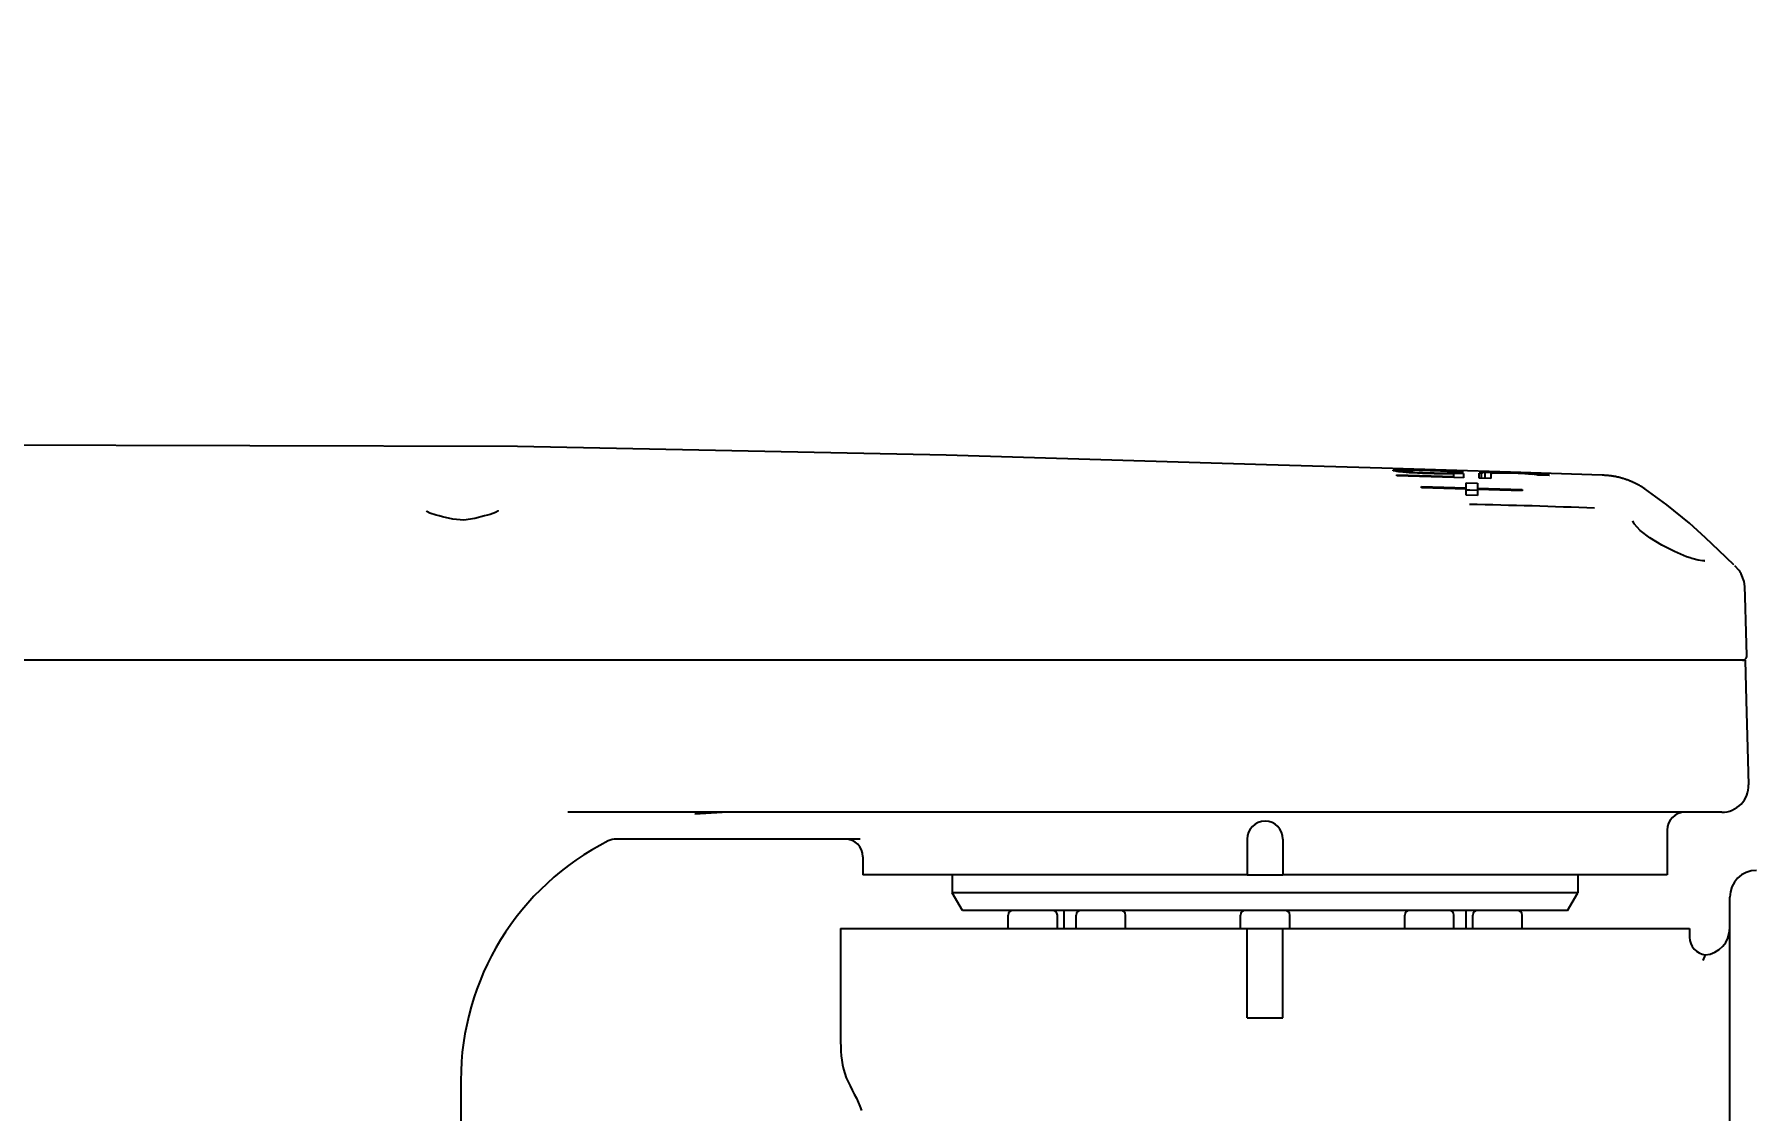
# Model space of a CAD drawing. Header units: millimetres. Extents: x 5828 to 7155, y 123 to 421.
# Drawn here: x 6933.85 to 6940.26, y 203.98 to 207.99 of the extents above; entities that cross this region are included whole.
import ezdxf

# ---------------------------------------------------------------- set-up
doc = ezdxf.new("R2010")
doc.units = ezdxf.units.MM
for name, color, linetype in [('外形图', 7, 'Continuous'), ('尺寸标注', 7, 'Continuous'), ('运动范围', 7, 'Continuous')]:
    doc.layers.add(name, color=color, linetype=linetype)
doc.styles.add('微软雅黑', font='msyh.ttc', dxfattribs={"height": 2})
doc.dimstyles.new('尺寸标注_1_30比例', dxfattribs={"dimtxt": 2.1, "dimasz": 1.7, "dimexe": 0.5, "dimexo": 0.4, "dimgap": 0.5, "dimtad": 1, "dimdec": 1, "dimlfac": 30, "dimdsep": 46, "dimtxsty": '微软雅黑', "dimcen": 0.09, "dimadec": 0, "dimazin": 0, "dimtp": 0.01, "dimtm": 0.01, "dimtfac": 1, "dimtdec": 1, "dimtofl": 0, "dimtmove": 0, "dimatfit": 3, "dimfxl": 1, "dimtolj": 1, "dimarcsym": 0})

# ---------------------------------------------------------------- blocks, each defined once
blk = doc.blocks.new('*D1105')
at = {"layer": 'Defpoints', "color": 0}
for p in [(6882.1381, 236.8121), (6827.4126, 215.5304), (6896.5789, 203.3345), (6896.5789, 203.3345), (6955.9123, 203.3345)]:
    blk.add_point(p, dxfattribs=at)
at = {"layer": '尺寸标注', "color": 0, "lineweight": -2}
blk.add_arc((6896.5789, 203.3345), 36.4595, 2.67178, 167.32822, dxfattribs=at)
at = {"layer": '尺寸标注', "color": 0}
for points in [[(6860.7297, 211.3881), (6861.2853, 211.2767), (6860.6734, 209.6656)], [(6932.7155, 205.0274), (6933.282, 205.0406), (6933.0384, 203.3345)]]:
    blk.add_solid(points, dxfattribs=at)
at = {"layer": '尺寸标注', "color": 0, "insert": (6904.297, 240.5936), "char_height": 2, "attachment_point": 5, "rotation": 348.29694, "style": '微软雅黑'}
blk.add_mtext('\\A1;{\\H1.05x;+\\A1;170%%d}', dxfattribs=at)

msp = doc.modelspace()

# ---------------------------------------------------------------- linework, layer by layer
at = {"layer": '外形图', "linetype": 'Continuous'}
for p, q in [((6938.8758, 206.3706), (6938.4457, 206.3832)), ((6939.3553, 206.3558), (6938.8758, 206.3706)), ((6938.9177, 206.3633), (6938.9226, 206.3638)), ((6938.9177, 206.3617), (6938.9177, 206.3633)), ((6938.9226, 206.3608), (6938.9177, 206.3617)), ((6938.9323, 206.3646), (6938.9323, 206.3589)), ((6938.9342, 206.3587), (6938.9323, 206.3589)), ((6938.9323, 206.3428), (6938.9323, 206.3466)), ((6938.9323, 206.3466), (6939.1438, 206.3401)), ((6939.1438, 206.3363), (6938.9323, 206.3428)), ((6938.9396, 206.358), (6938.9342, 206.3587)), ((6938.9469, 206.3571), (6938.9396, 206.358)), ((6938.9469, 206.365), (6938.9542, 206.3652)), ((6938.9542, 206.3562), (6938.9469, 206.3571)), ((6938.9542, 206.3652), (6938.9542, 206.3618)), ((6938.9542, 206.3652), (6938.9663, 206.3651)), ((6938.9542, 206.3613), (6938.9542, 206.3562)), ((6938.9542, 206.361), (6938.959, 206.36)), ((6938.9663, 206.3553), (6938.9542, 206.3562)), ((6938.9615, 206.3627), (6938.9566, 206.3621)), ((6938.9608, 206.3596), (6938.9615, 206.3594)), ((6938.9615, 206.3595), (6938.9615, 206.3562)), ((6938.9615, 206.3595), (6938.9663, 206.3589)), ((6938.9663, 206.3651), (6938.9785, 206.3649)), ((6938.9663, 206.3589), (6938.9712, 206.3582)), ((6938.9833, 206.3633), (6938.976, 206.3633)), ((6938.976, 206.3576), (6938.976, 206.3534)), ((6938.9785, 206.3649), (6938.9906, 206.3648)), ((6938.9979, 206.3633), (6938.9833, 206.3633)), ((6938.9906, 206.3648), (6939.0028, 206.3645)), ((6939.0271, 206.3517), (6938.9906, 206.3534)), ((6938.9909, 206.3565), (6938.9979, 206.3559)), ((6939.0076, 206.3631), (6938.9979, 206.3632)), ((6938.9979, 206.3559), (6938.9979, 206.3534)), ((6938.9979, 206.3559), (6939.0174, 206.355)), ((6939.0028, 206.3645), (6939.0149, 206.3642)), ((6939.0174, 206.3629), (6939.0076, 206.3631)), ((6939.0149, 206.3642), (6939.0271, 206.3639)), ((6939.0271, 206.3627), (6939.0174, 206.3629)), ((6939.0174, 206.355), (6939.0271, 206.3545)), ((6939.0271, 206.3639), (6939.0417, 206.3635)), ((6939.0417, 206.3622), (6939.0271, 206.3627)), ((6939.0271, 206.3545), (6939.0271, 206.3517)), ((6939.0271, 206.3545), (6939.0417, 206.354)), ((6939.0708, 206.3504), (6939.0271, 206.3517)), ((6939.0417, 206.3635), (6939.0562, 206.363)), ((6939.0562, 206.3618), (6939.0417, 206.3622)), ((6939.0417, 206.354), (6939.0562, 206.3536)), ((6939.0562, 206.363), (6939.0708, 206.3626)), ((6939.0708, 206.3613), (6939.0562, 206.3618)), ((6939.0562, 206.3536), (6939.0708, 206.3532)), ((6939.0708, 206.3626), (6939.083, 206.3621)), ((6939.0806, 206.3609), (6939.0708, 206.3613)), ((6939.0708, 206.3532), (6939.0708, 206.3504)), ((6939.0708, 206.3532), (6939.0806, 206.353)), ((6939.1073, 206.3498), (6939.0708, 206.3503)), ((6939.1, 206.3601), (6939.0806, 206.3609)), ((6939.0806, 206.353), (6939.0903, 206.3529)), ((6939.083, 206.3621), (6939.0951, 206.3617)), ((6939.0903, 206.3529), (6939.1, 206.3528)), ((6939.0951, 206.3617), (6939.1001, 206.3615)), ((6939.1073, 206.3597), (6939.1, 206.3601)), ((6939.1, 206.3528), (6939.1097, 206.353)), ((6939.1, 206.3528), (6939.1, 206.3498)), ((6939.1001, 206.3615), (6939.1073, 206.3612)), ((6939.1073, 206.3612), (6939.1073, 206.3588)), ((6939.1073, 206.3612), (6939.1194, 206.3606)), ((6939.1219, 206.3588), (6939.1073, 206.3597)), ((6939.1194, 206.35), (6939.1073, 206.3498)), ((6939.1097, 206.353), (6939.1195, 206.3532)), ((6939.1194, 206.3606), (6939.1316, 206.36)), ((6939.1316, 206.3502), (6939.1194, 206.35)), ((6939.1195, 206.3532), (6939.1292, 206.3534)), ((6939.1267, 206.3582), (6939.1219, 206.3588)), ((6939.1316, 206.3576), (6939.1267, 206.3582)), ((6939.1292, 206.3534), (6939.1292, 206.3504)), ((6939.1292, 206.3534), (6939.1462, 206.3528)), ((6939.1316, 206.36), (6939.1366, 206.3597)), ((6939.1365, 206.357), (6939.1316, 206.3576)), ((6939.1438, 206.3504), (6939.1316, 206.3502)), ((6939.144, 206.3567), (6939.1365, 206.357)), ((6939.1366, 206.3597), (6939.1438, 206.3593)), ((6939.1438, 206.3593), (6939.1438, 206.357)), ((6939.1438, 206.3593), (6939.151, 206.3587)), ((6939.1438, 206.3363), (6939.1438, 206.3504)), ((6939.1802, 206.3352), (6939.1438, 206.3363)), ((6939.1656, 206.3561), (6939.144, 206.3567)), ((6939.1462, 206.3528), (6939.1802, 206.3518)), ((6939.151, 206.3587), (6939.1583, 206.3581)), ((6939.1583, 206.3581), (6939.1656, 206.3575)), ((6939.1802, 206.3556), (6939.1656, 206.3561)), ((6939.1802, 206.3518), (6939.1802, 206.3352)), ((6939.1907, 206.2705), (6939.1907, 206.3161)), ((6939.1907, 206.3161), (6939.2324, 206.3148)), ((6939.2324, 206.3148), (6939.2324, 206.2692)), ((6939.2385, 206.3333), (6939.2385, 206.3522)), ((6939.2823, 206.332), (6939.2385, 206.3333)), ((6939.2458, 206.3539), (6939.2507, 206.3542)), ((6939.2458, 206.3539), (6939.2458, 206.3333)), ((6939.2604, 206.3548), (6939.2604, 206.3326)), ((6939.2823, 206.355), (6939.2896, 206.355)), ((6939.2823, 206.3508), (6939.2823, 206.332)), ((6939.2896, 206.355), (6939.2896, 206.3528)), ((6939.2896, 206.355), (6939.2993, 206.3549)), ((6939.3042, 206.3528), (6939.2896, 206.3521)), ((6939.2993, 206.3549), (6939.309, 206.3547)), ((6939.309, 206.3547), (6939.3188, 206.3546)), ((6939.3188, 206.3546), (6939.3188, 206.3527)), ((6939.3188, 206.3546), (6939.3309, 206.3543)), ((6939.3552, 206.3521), (6939.326, 206.3527)), ((6939.3309, 206.3543), (6939.3431, 206.354)), ((6939.3431, 206.354), (6939.3552, 206.3537)), ((6939.3552, 206.3537), (6939.3844, 206.3527)), ((6939.3844, 206.3512), (6939.3552, 206.3521)), ((6939.698, 206.3446), (6939.3553, 206.3558)), ((6939.3844, 206.3527), (6939.4087, 206.3518)), ((6939.4135, 206.3499), (6939.3844, 206.3512)), ((6939.4087, 206.3518), (6939.4136, 206.3516)), ((6939.4136, 206.3516), (6939.4208, 206.3513)), ((6939.4208, 206.3513), (6939.4208, 206.3486)), ((6939.4208, 206.3513), (6939.4403, 206.3504)), ((6939.4403, 206.3504), (6939.45, 206.3499)), ((6939.4451, 206.3476), (6939.4403, 206.3481)), ((6939.45, 206.347), (6939.4451, 206.3476)), ((6939.45, 206.3499), (6939.45, 206.347)), ((6939.45, 206.3499), (6939.4597, 206.3492)), ((6939.501, 206.3438), (6939.4573, 206.3452)), ((6939.4597, 206.3492), (6939.4695, 206.3485)), ((6939.4695, 206.3485), (6939.4792, 206.3478)), ((6939.4792, 206.3478), (6939.4792, 206.3445)), ((6939.4938, 206.346), (6939.4938, 206.3438)), ((6939.7023, 206.3445), (6939.698, 206.3446)), ((6939.7051, 206.3444), (6939.7023, 206.3445)), ((6939.7068, 206.3443), (6939.7051, 206.3444)), ((6939.7085, 206.3442), (6939.7068, 206.3443)), ((6939.7127, 206.344), (6939.711, 206.3441)), ((6939.7143, 206.3438), (6939.7127, 206.344)), ((6939.716, 206.3437), (6939.7143, 206.3438)), ((6939.7177, 206.3436), (6939.716, 206.3437)), ((6939.7193, 206.3434), (6939.7177, 206.3436)), ((6939.721, 206.3433), (6939.7193, 206.3434)), ((6939.7227, 206.3431), (6939.721, 206.3433)), ((6939.7245, 206.3429), (6939.7227, 206.3431)), ((6939.7262, 206.3427), (6939.7245, 206.3429)), ((6939.728, 206.3425), (6939.7262, 206.3427)), ((6939.7298, 206.3423), (6939.728, 206.3425)), ((6939.7316, 206.342), (6939.7298, 206.3423)), ((6939.7335, 206.3418), (6939.7316, 206.342)), ((6939.7354, 206.3415), (6939.7335, 206.3418)), ((6939.7373, 206.3412), (6939.7354, 206.3415)), ((6939.7392, 206.3409), (6939.7373, 206.3412)), ((6939.7412, 206.3405), (6939.7392, 206.3409)), ((6939.7432, 206.3402), (6939.7412, 206.3405)), ((6939.7453, 206.3398), (6939.7432, 206.3402)), ((6939.7474, 206.3394), (6939.7453, 206.3398)), ((6939.7495, 206.339), (6939.7474, 206.3394)), ((6939.7517, 206.3385), (6939.7495, 206.339)), ((6939.7539, 206.338), (6939.7517, 206.3385)), ((6939.7562, 206.3375), (6939.7539, 206.338)), ((6939.7586, 206.337), (6939.7562, 206.3375)), ((6939.761, 206.3364), (6939.7586, 206.337)), ((6939.7635, 206.3358), (6939.761, 206.3364)), ((6939.024, 206.2979), (6939.024, 206.303)), ((6939.024, 206.303), (6939.1907, 206.2978)), ((6939.1907, 206.2928), (6939.024, 206.2979)), ((6939.1907, 206.2907), (6939.2046, 206.2902)), ((6939.2324, 206.2692), (6939.1907, 206.2705)), ((6939.2046, 206.2902), (6939.2324, 206.2894)), ((6939.2324, 206.2965), (6939.399, 206.2912)), ((6939.399, 206.2862), (6939.2324, 206.2915)), ((6939.399, 206.2912), (6939.399, 206.2862)), ((6939.8563, 206.2939), (6939.8521, 206.2967)), ((6939.939, 206.2341), (6939.8562, 206.2939)), ((6935.348, 206.1953), (6935.3248, 206.2028)), ((6935.3596, 206.1928), (6935.348, 206.1953)), ((6935.3723, 206.19), (6935.3595, 206.1928)), ((6935.5395, 206.1954), (6935.529, 206.1928)), ((6935.5493, 206.198), (6935.5394, 206.1954)), ((6935.5691, 206.2053), (6935.5493, 206.198)), ((6935.5783, 206.2112), (6935.5691, 206.2053)), ((6939.817, 206.1636), (6939.8124, 206.1752)), ((6940.0258, 206.0363), (6940.0121, 206.0412)), ((6940.0323, 206.0342), (6940.0258, 206.0363)), ((6940.056, 206.0276), (6940.0323, 206.0342)), ((6940.0725, 206.0255), (6940.056, 206.0276)), ((6940.0777, 206.0257), (6940.0725, 206.0255)), ((6940.0778, 206.0257), (6940.0777, 206.0257)), ((6940.0805, 206.0261), (6940.0778, 206.0257)), ((6940.0796, 206.0251), (6940.0805, 206.0261)), ((6940.1886, 206.0111), (6940.1885, 206.0111)), ((6940.2083, 205.9892), (6940.1923, 206.0074)), ((6940.211, 205.9856), (6940.2084, 205.9891)), ((6940.211, 205.9856), (6940.2113, 205.9852)), ((6940.2164, 205.9773), (6940.2113, 205.9852)), ((6940.2327, 205.6553), (6929.5335, 205.6553)), ((6940.144, 205.0887), (6935.8399, 205.0887)), ((6936.4358, 205.0887), (6936.3131, 205.0811)), ((6936.9301, 204.9887), (6936.0177, 204.9887)), ((6938.3737, 204.9887), (6938.3737, 204.8553)), ((6938.507, 204.9887), (6938.507, 204.8553)), ((6939.9404, 205.022), (6939.9404, 204.8553)), ((6936.9404, 204.922), (6936.9404, 204.8553)), ((6938.3737, 204.8553), (6936.9404, 204.8553)), ((6937.2737, 204.8553), (6937.2737, 204.7887)), ((6938.3737, 204.8553), (6938.507, 204.8553)), ((6939.9404, 204.8553), (6938.507, 204.8553)), ((6939.607, 204.8553), (6939.607, 204.7887)), ((6939.607, 204.7887), (6937.2737, 204.7887)), ((6937.3122, 204.722), (6937.2737, 204.7887)), ((6939.5686, 204.722), (6939.607, 204.7887)), ((6939.5686, 204.722), (6937.3122, 204.722)), ((6937.6904, 204.6553), (6937.6904, 204.722)), ((6939.1904, 204.6553), (6939.1904, 204.722)), ((6940.1737, 201.872), (6940.1737, 204.772)), ((6936.857, 204.6553), (6940.0237, 204.6553)), ((6936.857, 204.6553), (6936.857, 204.232)), ((6937.482, 204.6553), (6937.482, 204.7053)), ((6937.6654, 204.6553), (6937.6654, 204.7053)), ((6937.7359, 204.6553), (6937.7359, 204.7053)), ((6937.9192, 204.6553), (6937.9192, 204.7053)), ((6938.3487, 204.6553), (6938.3487, 204.7053)), ((6938.3737, 204.322), (6938.3737, 204.6553)), ((6938.507, 204.322), (6938.507, 204.6553)), ((6938.532, 204.6553), (6938.532, 204.7053)), ((6938.9615, 204.6553), (6938.9615, 204.7053)), ((6939.1449, 204.6553), (6939.1449, 204.7053)), ((6939.2154, 204.6553), (6939.2154, 204.7053)), ((6939.3987, 204.6553), (6939.3987, 204.7053)), ((6940.0237, 204.6553), (6940.0237, 204.6229)), ((6940.0822, 204.5567), (6940.073, 204.536)), ((6938.3737, 204.322), (6938.507, 204.322)), ((6935.4404, 204.0887), (6935.4404, 202.5553))]:
    msp.add_line(p, q, dxfattribs=at)
for points in [[(6938.4457, 206.3832), (6937.2509, 206.4194), (6935.6512, 206.4513), (6933.6535, 206.4563), (6932.0902, 206.4377), (6930.9049, 206.3966), (6929.9611, 206.3272), (6929.2331, 206.2384)], [(6939.711, 206.3441), (6939.7102, 206.3441), (6939.7085, 206.3442)], [(6939.8521, 206.2967), (6939.8494, 206.2985), (6939.8471, 206.3), (6939.845, 206.3013), (6939.8432, 206.3025), (6939.8414, 206.3036), (6939.8397, 206.3046), (6939.838, 206.3056), (6939.8363, 206.3066), (6939.8347, 206.3075), (6939.833, 206.3084), (6939.8314, 206.3093), (6939.8298, 206.3102), (6939.8282, 206.311), (6939.8266, 206.3119), (6939.825, 206.3127), (6939.8233, 206.3136), (6939.8217, 206.3144), (6939.8201, 206.3152), (6939.8184, 206.3159), (6939.8168, 206.3167), (6939.8151, 206.3175), (6939.8135, 206.3182), (6939.8118, 206.319), (6939.8102, 206.3197), (6939.8085, 206.3204), (6939.8068, 206.3212), (6939.8052, 206.3219), (6939.8035, 206.3225), (6939.8018, 206.3232), (6939.8002, 206.3239), (6939.7985, 206.3245), (6939.7968, 206.3252), (6939.7952, 206.3258), (6939.7936, 206.3264), (6939.7919, 206.327), (6939.7903, 206.3276), (6939.7887, 206.3281), (6939.7872, 206.3287), (6939.7856, 206.3292), (6939.7841, 206.3297), (6939.7826, 206.3302), (6939.7811, 206.3307), (6939.7796, 206.3311), (6939.7782, 206.3316), (6939.7767, 206.332), (6939.7753, 206.3325), (6939.7739, 206.3329), (6939.7726, 206.3333), (6939.7712, 206.3337), (6939.7699, 206.334), (6939.7686, 206.3344), (6939.7673, 206.3348), (6939.766, 206.3351), (6939.7635, 206.3358)], [(6935.3248, 206.2028), (6935.3136, 206.2094), (6935.3125, 206.2104)], [(6935.529, 206.1928), (6935.4922, 206.1829), (6935.4517, 206.1774), (6935.4105, 206.1813), (6935.3723, 206.19)], [(6935.5791, 206.2113), (6935.5791, 206.2116), (6935.5783, 206.2112)], [(6940.1885, 206.0111), (6940.1334, 206.0645), (6940.0833, 206.112), (6940.0231, 206.1657), (6939.939, 206.2341)], [(6940.0121, 206.0412), (6939.9678, 206.0599), (6939.9199, 206.0842), (6939.875, 206.1115), (6939.8394, 206.1386), (6939.817, 206.1636)], [(6940.2301, 205.9294), (6940.2276, 205.949), (6940.2164, 205.9773)], [(6940.2375, 205.6724), (6940.2351, 205.76), (6940.2312, 205.8915), (6940.2301, 205.9294)], [(6940.2441, 205.1908), (6940.2409, 205.3284), (6940.2366, 205.5051), (6940.2327, 205.6553)]]:
    msp.add_lwpolyline(points, dxfattribs=at)
for centre, radius, start, end in [((6938.9889, 205.6595), 0.7074, 94.59217, 95.38264), ((6938.7882, 205.6357), 0.7375, 78.73079, 79.49993), ((6939.0024, 203.9197), 2.4459, 91.30112, 91.64283), ((6938.9276, 206.2159), 0.1475, 77.01111, 77.71116), ((6938.9886, 205.846), 0.5174, 92.46916, 93.00806), ((6939.0208, 205.0719), 1.2922, 91.98379, 92.41522), ((6938.0783, 194.6711), 11.7178, 85.53451, 85.65374), ((6938.9022, 205.8337), 0.529, 81.97531, 82.50654), ((6938.5052, 200.0921), 6.2832, 85.56703, 85.70257), ((6939.0328, 205.2479), 1.1175, 82.41944, 83.17308), ((6939.2857, 206.1682), 0.1899, 102.1269, 104.38717), ((6939.3192, 205.2593), 1.0971, 93.07168, 93.58031), ((6939.3082, 202.0376), 4.3175, 90.34387, 90.63388), ((6939.3384, 206.0686), 0.2877, 99.76269, 101.23947), ((6939.3081, 202.1173), 4.2355, 89.75767, 90.05358), ((6939.1649, 202.0963), 4.2609, 86.35921, 86.65391), ((6939.3875, 205.8274), 0.5233, 84.21251, 84.74729), ((6939.3813, 206.0557), 0.2994, 75.28763, 76.72587), ((6939.3488, 205.2386), 1.1169, 82.54428, 83.29814), ((6939.4403, 206.1541), 0.1992, 72.23539, 74.42487), ((6940.2209, 205.672), 0.0167, 270, 1.57171), ((6940.1441, 205.1887), 0.1, 270, 1.24633), ((6938.4404, 204.9887), 0.0667, 0, 180), ((6940.007, 205.022), 0.0667, 90, 180), ((6936.4404, 204.0887), 1, 116.7655, 180), ((6936.0201, 204.922), 0.0667, 90, 116.7655), ((6936.8737, 204.922), 0.0667, 0, 90), ((6940.2737, 204.772), 0.1, 90, 180), ((6937.4987, 204.7053), 0.0167, 90, 180), ((6937.6487, 204.7053), 0.0167, 0, 90), ((6937.7526, 204.7053), 0.0167, 90, 180), ((6937.9026, 204.7053), 0.0167, 0, 90), ((6938.3654, 204.7053), 0.0167, 90, 180), ((6938.5154, 204.7053), 0.0167, 0, 90), ((6938.9782, 204.7053), 0.0167, 90, 180), ((6939.1282, 204.7053), 0.0167, 0, 90), ((6939.232, 204.7053), 0.0167, 90, 180), ((6939.382, 204.7053), 0.0167, 0, 90), ((6940.0737, 204.6564), 0.1, 274.8883, 0), ((6940.0904, 204.6229), 0.0667, 180, 262.98208)]:
    msp.add_arc(centre, radius, start, end, dxfattribs=at)
msp.add_open_spline([(6939.6695, 206.2214), (6939.5141, 206.2288), (6939.3584, 206.2323), (6939.2028, 206.236)], degree=3, dxfattribs=at)
msp.add_open_spline([(6936.857, 204.232), (6936.857, 204.1871), (6936.8669, 204.0945), (6936.9224, 204.0197), (6936.9343, 203.9764)], degree=3, knots=[0, 0, 0, 0, 0.500048, 1, 1, 1, 1], dxfattribs=at)
at = {"layer": '运动范围'}
msp.add_arc((6896.507, 203.322), 70.2333, 190, 30.822489, dxfattribs=at)

# ---------------------------------------------------------------- dimensions: what is measured, and where the dimension line sits
at = {"layer": '尺寸标注'}
dim = msp.add_angular_dim_2l(base=(6882.1381, 236.8121), line1=((6896.5789, 203.3345), (6955.9123, 203.3345)), line2=((6896.5789, 203.3345), (6827.4126, 215.5304)), text='\\A1;{\\H1.05x;+<>}', dimstyle='尺寸标注_1_30比例', override={"dimtxsty": '微软雅黑'}, dxfattribs=at)
dim.commit()
dim.dimension.update_dxf_attribs({"geometry": '*D1105', "text_midpoint": (6903.9744, 239.036), "dimtype": 162})

doc.saveas('drawing.dxf')
